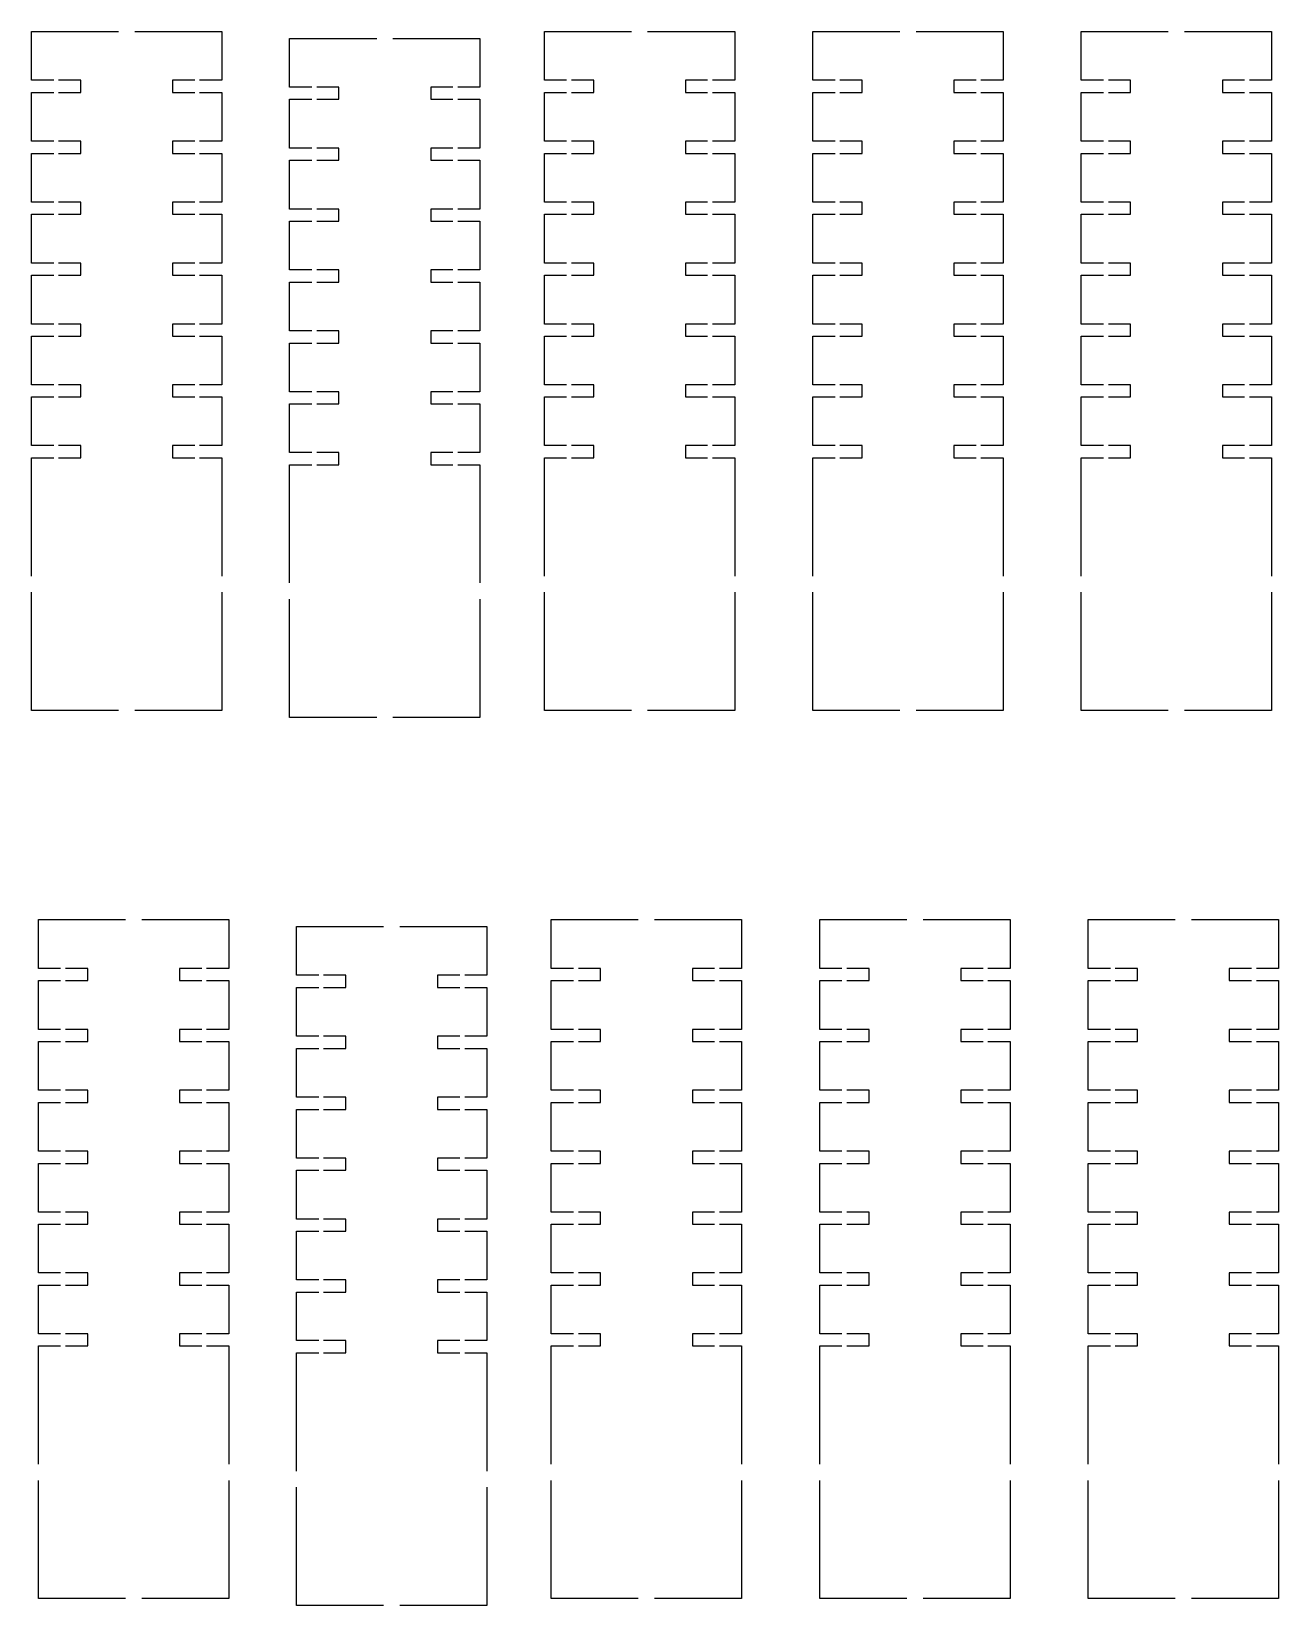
# Model space of a CAD drawing. Extents: x 0 to 307, y 53 to 440.
import ezdxf

# ---------------------------------------------------------------- set-up
doc = ezdxf.new("R2010")
doc.units = 0
doc.layers.add('3', color=2, linetype='CONTINUOUS')

msp = doc.modelspace()

# ---------------------------------------------------------------- linework, layer by layer
at = {"layer": '3', "color": 2}
for p, q in [((-0.189916, 427.980957), (-0.189916, 439.980957)), ((-0.189916, 439.980957), (21.221461, 439.980957)), ((25.221461, 439.980957), (46.632838, 439.980957)), ((46.632838, 439.980957), (46.632838, 427.980957)), ((63.310084, 426.287598), (63.310084, 438.287598)), ((63.310084, 438.287598), (84.721461, 438.287598)), ((88.721461, 438.287598), (110.132838, 438.287598)), ((110.132838, 438.287598), (110.132838, 426.287598)), ((125.963404, 427.980957), (125.963404, 439.980957)), ((125.963404, 439.980957), (147.374781, 439.980957)), ((151.374781, 439.980957), (172.786158, 439.980957)), ((172.786158, 439.980957), (172.786158, 427.980957)), ((192.003443, 427.980957), (192.003443, 439.980957)), ((192.003443, 439.980957), (213.41482, 439.980957)), ((217.41482, 439.980957), (238.826197, 439.980957)), ((238.826197, 439.980957), (238.826197, 427.980957)), ((258.043483, 427.980713), (258.043483, 439.980713)), ((258.043483, 439.980713), (279.454859, 439.980713)), ((283.454859, 439.980713), (304.866236, 439.980713)), ((304.866236, 439.980713), (304.866236, 427.980713)), ((5.280519, 427.980957), (-0.189916, 427.980957)), ((11.950953, 427.980957), (6.480519, 427.980957)), ((11.950953, 424.989746), (11.950953, 427.980957)), ((39.98047, 427.980957), (34.528102, 427.980957)), ((34.528102, 427.980957), (34.528102, 424.989746)), ((46.632838, 427.980957), (41.18047, 427.980957)), ((68.780519, 426.287598), (63.310084, 426.287598)), ((75.450953, 426.287598), (69.980519, 426.287598)), ((75.450953, 423.296387), (75.450953, 426.287598)), ((103.48047, 426.287598), (98.028102, 426.287598)), ((98.028102, 426.287598), (98.028102, 423.296387)), ((110.132838, 426.287598), (104.68047, 426.287598)), ((131.433839, 427.980957), (125.963404, 427.980957)), ((138.104274, 427.980957), (132.633839, 427.980957)), ((138.104274, 424.989746), (138.104274, 427.980957)), ((166.13379, 427.980957), (160.681422, 427.980957)), ((160.681422, 427.980957), (160.681422, 424.989746)), ((172.786158, 427.980957), (167.33379, 427.980957)), ((197.473878, 427.980957), (192.003443, 427.980957)), ((204.144313, 427.980957), (198.673878, 427.980957)), ((204.144313, 424.989746), (204.144313, 427.980957)), ((232.173829, 427.980957), (226.721461, 427.980957)), ((226.721461, 427.980957), (226.721461, 424.989746)), ((238.826197, 427.980957), (233.373829, 427.980957)), ((263.513917, 427.980713), (258.043483, 427.980713)), ((270.184352, 427.980713), (264.713917, 427.980713)), ((270.184352, 424.989502), (270.184352, 427.980713)), ((298.213868, 427.980713), (292.7615, 427.980713)), ((292.7615, 427.980713), (292.7615, 424.989502)), ((304.866236, 427.980713), (299.413868, 427.980713)), ((-0.189916, 412.994141), (-0.189916, 424.989746)), ((-0.189916, 424.989746), (5.280519, 424.989746)), ((6.480519, 424.989746), (11.950953, 424.989746)), ((34.528102, 424.989746), (39.98047, 424.989746)), ((41.18047, 424.989746), (46.632838, 424.989746)), ((46.632838, 424.989746), (46.632838, 412.994141)), ((63.310084, 411.300781), (63.310084, 423.296387)), ((63.310084, 423.296387), (68.780519, 423.296387)), ((69.980519, 423.296387), (75.450953, 423.296387)), ((98.028102, 423.296387), (103.48047, 423.296387)), ((104.68047, 423.296387), (110.132838, 423.296387)), ((110.132838, 423.296387), (110.132838, 411.300781)), ((125.963404, 412.994141), (125.963404, 424.989746)), ((125.963404, 424.989746), (131.433839, 424.989746)), ((132.633839, 424.989746), (138.104274, 424.989746)), ((160.681422, 424.989746), (166.13379, 424.989746)), ((167.33379, 424.989746), (172.786158, 424.989746)), ((172.786158, 424.989746), (172.786158, 412.994141)), ((192.003443, 412.994141), (192.003443, 424.989746)), ((192.003443, 424.989746), (197.473878, 424.989746)), ((198.673878, 424.989746), (204.144313, 424.989746)), ((226.721461, 424.989746), (232.173829, 424.989746)), ((233.373829, 424.989746), (238.826197, 424.989746)), ((238.826197, 424.989746), (238.826197, 412.994141)), ((258.043483, 412.993896), (258.043483, 424.989502)), ((258.043483, 424.989502), (263.513917, 424.989502)), ((264.713917, 424.989502), (270.184352, 424.989502)), ((292.7615, 424.989502), (298.213868, 424.989502)), ((299.413868, 424.989502), (304.866236, 424.989502)), ((304.866236, 424.989502), (304.866236, 412.993896)), ((5.280519, 412.994141), (-0.189916, 412.994141)), ((11.950953, 412.994141), (6.480519, 412.994141)), ((11.950953, 410.00293), (11.950953, 412.994141)), ((39.98047, 412.994141), (34.528102, 412.994141)), ((34.528102, 412.994141), (34.528102, 410.00293)), ((46.632838, 412.994141), (41.18047, 412.994141)), ((68.780519, 411.300781), (63.310084, 411.300781)), ((75.450953, 411.300781), (69.980519, 411.300781)), ((75.450953, 408.30957), (75.450953, 411.300781)), ((103.48047, 411.300781), (98.028102, 411.300781)), ((98.028102, 411.300781), (98.028102, 408.30957)), ((110.132838, 411.300781), (104.68047, 411.300781)), ((131.433839, 412.994141), (125.963404, 412.994141)), ((138.104274, 412.994141), (132.633839, 412.994141)), ((138.104274, 410.00293), (138.104274, 412.994141)), ((166.13379, 412.994141), (160.681422, 412.994141)), ((160.681422, 412.994141), (160.681422, 410.00293)), ((172.786158, 412.994141), (167.33379, 412.994141)), ((197.473878, 412.994141), (192.003443, 412.994141)), ((204.144313, 412.994141), (198.673878, 412.994141)), ((204.144313, 410.00293), (204.144313, 412.994141)), ((232.173829, 412.994141), (226.721461, 412.994141)), ((226.721461, 412.994141), (226.721461, 410.00293)), ((238.826197, 412.994141), (233.373829, 412.994141)), ((263.513917, 412.993896), (258.043483, 412.993896)), ((270.184352, 412.993896), (264.713917, 412.993896)), ((270.184352, 410.002686), (270.184352, 412.993896)), ((298.213868, 412.993896), (292.7615, 412.993896)), ((292.7615, 412.993896), (292.7615, 410.002686)), ((304.866236, 412.993896), (299.413868, 412.993896)), ((-0.189916, 398.006836), (-0.189916, 410.00293)), ((-0.189916, 410.00293), (5.280519, 410.00293)), ((6.480519, 410.00293), (11.950953, 410.00293)), ((34.528102, 410.00293), (39.98047, 410.00293)), ((41.18047, 410.00293), (46.632838, 410.00293)), ((46.632838, 410.00293), (46.632838, 398.006836)), ((63.310084, 396.313477), (63.310084, 408.30957)), ((63.310084, 408.30957), (68.780519, 408.30957)), ((69.980519, 408.30957), (75.450953, 408.30957)), ((98.028102, 408.30957), (103.48047, 408.30957)), ((104.68047, 408.30957), (110.132838, 408.30957)), ((110.132838, 408.30957), (110.132838, 396.313477)), ((125.963404, 398.006836), (125.963404, 410.00293)), ((125.963404, 410.00293), (131.433839, 410.00293)), ((132.633839, 410.00293), (138.104274, 410.00293)), ((160.681422, 410.00293), (166.13379, 410.00293)), ((167.33379, 410.00293), (172.786158, 410.00293)), ((172.786158, 410.00293), (172.786158, 398.006836)), ((192.003443, 398.006836), (192.003443, 410.00293)), ((192.003443, 410.00293), (197.473878, 410.00293)), ((198.673878, 410.00293), (204.144313, 410.00293)), ((226.721461, 410.00293), (232.173829, 410.00293)), ((233.373829, 410.00293), (238.826197, 410.00293)), ((238.826197, 410.00293), (238.826197, 398.006836)), ((258.043483, 398.006592), (258.043483, 410.002686)), ((258.043483, 410.002686), (263.513917, 410.002686)), ((264.713917, 410.002686), (270.184352, 410.002686)), ((292.7615, 410.002686), (298.213868, 410.002686)), ((299.413868, 410.002686), (304.866236, 410.002686)), ((304.866236, 410.002686), (304.866236, 398.006592)), ((5.280519, 398.006836), (-0.189916, 398.006836)), ((-0.189916, 383.02002), (-0.189916, 395.015869)), ((-0.189916, 395.015869), (5.280519, 395.015869)), ((11.950953, 398.006836), (6.480519, 398.006836)), ((6.480519, 395.015869), (11.950953, 395.015869)), ((11.950953, 395.015869), (11.950953, 398.006836)), ((39.98047, 398.006836), (34.528102, 398.006836)), ((34.528102, 398.006836), (34.528102, 395.015869)), ((34.528102, 395.015869), (39.98047, 395.015869)), ((46.632838, 398.006836), (41.18047, 398.006836)), ((41.18047, 395.015869), (46.632838, 395.015869)), ((46.632838, 395.015869), (46.632838, 383.02002)), ((68.780519, 396.313477), (63.310084, 396.313477)), ((75.450953, 396.313477), (69.980519, 396.313477)), ((75.450953, 393.32251), (75.450953, 396.313477)), ((103.48047, 396.313477), (98.028102, 396.313477)), ((98.028102, 396.313477), (98.028102, 393.32251)), ((110.132838, 396.313477), (104.68047, 396.313477)), ((131.433839, 398.006836), (125.963404, 398.006836)), ((125.963404, 383.02002), (125.963404, 395.015869)), ((125.963404, 395.015869), (131.433839, 395.015869)), ((138.104274, 398.006836), (132.633839, 398.006836)), ((132.633839, 395.015869), (138.104274, 395.015869)), ((138.104274, 395.015869), (138.104274, 398.006836)), ((166.13379, 398.006836), (160.681422, 398.006836)), ((160.681422, 398.006836), (160.681422, 395.015869)), ((160.681422, 395.015869), (166.13379, 395.015869)), ((172.786158, 398.006836), (167.33379, 398.006836)), ((167.33379, 395.015869), (172.786158, 395.015869)), ((172.786158, 395.015869), (172.786158, 383.02002)), ((197.473878, 398.006836), (192.003443, 398.006836)), ((192.003443, 383.02002), (192.003443, 395.015869)), ((192.003443, 395.015869), (197.473878, 395.015869)), ((204.144313, 398.006836), (198.673878, 398.006836)), ((198.673878, 395.015869), (204.144313, 395.015869)), ((204.144313, 395.015869), (204.144313, 398.006836)), ((232.173829, 398.006836), (226.721461, 398.006836)), ((226.721461, 398.006836), (226.721461, 395.015869)), ((226.721461, 395.015869), (232.173829, 395.015869)), ((238.826197, 398.006836), (233.373829, 398.006836)), ((233.373829, 395.015869), (238.826197, 395.015869)), ((238.826197, 395.015869), (238.826197, 383.02002)), ((263.513917, 398.006592), (258.043483, 398.006592)), ((258.043483, 383.019775), (258.043483, 395.015625)), ((258.043483, 395.015625), (263.513917, 395.015625)), ((270.184352, 398.006592), (264.713917, 398.006592)), ((264.713917, 395.015625), (270.184352, 395.015625)), ((270.184352, 395.015625), (270.184352, 398.006592)), ((298.213868, 398.006592), (292.7615, 398.006592)), ((292.7615, 398.006592), (292.7615, 395.015625)), ((292.7615, 395.015625), (298.213868, 395.015625)), ((304.866236, 398.006592), (299.413868, 398.006592)), ((299.413868, 395.015625), (304.866236, 395.015625)), ((304.866236, 395.015625), (304.866236, 383.019775)), ((63.310084, 381.32666), (63.310084, 393.32251)), ((63.310084, 393.32251), (68.780519, 393.32251)), ((69.980519, 393.32251), (75.450953, 393.32251)), ((98.028102, 393.32251), (103.48047, 393.32251)), ((104.68047, 393.32251), (110.132838, 393.32251)), ((110.132838, 393.32251), (110.132838, 381.32666)), ((5.280519, 383.02002), (-0.189916, 383.02002)), ((-0.189916, 368.032959), (-0.189916, 380.028809)), ((-0.189916, 380.028809), (5.280519, 380.028809)), ((11.950953, 383.02002), (6.480519, 383.02002)), ((6.480519, 380.028809), (11.950953, 380.028809)), ((11.950953, 380.028809), (11.950953, 383.02002)), ((39.98047, 383.02002), (34.528102, 383.02002)), ((34.528102, 383.02002), (34.528102, 380.028809)), ((34.528102, 380.028809), (39.98047, 380.028809)), ((46.632838, 383.02002), (41.18047, 383.02002)), ((41.18047, 380.028809), (46.632838, 380.028809)), ((46.632838, 380.028809), (46.632838, 368.032959)), ((68.780519, 381.32666), (63.310084, 381.32666)), ((75.450953, 381.32666), (69.980519, 381.32666)), ((75.450953, 378.335449), (75.450953, 381.32666)), ((103.48047, 381.32666), (98.028102, 381.32666)), ((98.028102, 381.32666), (98.028102, 378.335449)), ((110.132838, 381.32666), (104.68047, 381.32666)), ((131.433839, 383.02002), (125.963404, 383.02002)), ((125.963404, 368.032959), (125.963404, 380.028809)), ((125.963404, 380.028809), (131.433839, 380.028809)), ((138.104274, 383.02002), (132.633839, 383.02002)), ((132.633839, 380.028809), (138.104274, 380.028809)), ((138.104274, 380.028809), (138.104274, 383.02002)), ((166.13379, 383.02002), (160.681422, 383.02002)), ((160.681422, 383.02002), (160.681422, 380.028809)), ((160.681422, 380.028809), (166.13379, 380.028809)), ((172.786158, 383.02002), (167.33379, 383.02002)), ((167.33379, 380.028809), (172.786158, 380.028809)), ((172.786158, 380.028809), (172.786158, 368.032959)), ((197.473878, 383.02002), (192.003443, 383.02002)), ((192.003443, 368.032959), (192.003443, 380.028809)), ((192.003443, 380.028809), (197.473878, 380.028809)), ((204.144313, 383.02002), (198.673878, 383.02002)), ((198.673878, 380.028809), (204.144313, 380.028809)), ((204.144313, 380.028809), (204.144313, 383.02002)), ((232.173829, 383.02002), (226.721461, 383.02002)), ((226.721461, 383.02002), (226.721461, 380.028809)), ((226.721461, 380.028809), (232.173829, 380.028809)), ((238.826197, 383.02002), (233.373829, 383.02002)), ((233.373829, 380.028809), (238.826197, 380.028809)), ((238.826197, 380.028809), (238.826197, 368.032959)), ((263.513917, 383.019775), (258.043483, 383.019775)), ((258.043483, 368.032715), (258.043483, 380.028564)), ((258.043483, 380.028564), (263.513917, 380.028564)), ((270.184352, 383.019775), (264.713917, 383.019775)), ((264.713917, 380.028564), (270.184352, 380.028564)), ((270.184352, 380.028564), (270.184352, 383.019775)), ((298.213868, 383.019775), (292.7615, 383.019775)), ((292.7615, 383.019775), (292.7615, 380.028564)), ((292.7615, 380.028564), (298.213868, 380.028564)), ((304.866236, 383.019775), (299.413868, 383.019775)), ((299.413868, 380.028564), (304.866236, 380.028564)), ((304.866236, 380.028564), (304.866236, 368.032715)), ((63.310084, 366.3396), (63.310084, 378.335449)), ((63.310084, 378.335449), (68.780519, 378.335449)), ((69.980519, 378.335449), (75.450953, 378.335449)), ((98.028102, 378.335449), (103.48047, 378.335449)), ((104.68047, 378.335449), (110.132838, 378.335449)), ((110.132838, 378.335449), (110.132838, 366.3396)), ((5.280519, 368.032959), (-0.189916, 368.032959)), ((11.950953, 368.032959), (6.480519, 368.032959)), ((11.950953, 365.041992), (11.950953, 368.032959)), ((39.98047, 368.032959), (34.528102, 368.032959)), ((34.528102, 368.032959), (34.528102, 365.041992)), ((46.632838, 368.032959), (41.18047, 368.032959)), ((131.433839, 368.032959), (125.963404, 368.032959)), ((138.104274, 368.032959), (132.633839, 368.032959)), ((138.104274, 365.041992), (138.104274, 368.032959)), ((166.13379, 368.032959), (160.681422, 368.032959)), ((160.681422, 368.032959), (160.681422, 365.041992)), ((172.786158, 368.032959), (167.33379, 368.032959)), ((197.473878, 368.032959), (192.003443, 368.032959)), ((204.144313, 368.032959), (198.673878, 368.032959)), ((204.144313, 365.041992), (204.144313, 368.032959)), ((232.173829, 368.032959), (226.721461, 368.032959)), ((226.721461, 368.032959), (226.721461, 365.041992)), ((238.826197, 368.032959), (233.373829, 368.032959)), ((263.513917, 368.032715), (258.043483, 368.032715)), ((270.184352, 368.032715), (264.713917, 368.032715)), ((270.184352, 365.041748), (270.184352, 368.032715)), ((298.213868, 368.032715), (292.7615, 368.032715)), ((292.7615, 368.032715), (292.7615, 365.041748)), ((304.866236, 368.032715), (299.413868, 368.032715)), ((-0.189916, 353.078125), (-0.189916, 365.041992)), ((-0.189916, 365.041992), (5.280519, 365.041992)), ((6.480519, 365.041992), (11.950953, 365.041992)), ((34.528102, 365.041992), (39.98047, 365.041992)), ((41.18047, 365.041992), (46.632838, 365.041992)), ((46.632838, 365.041992), (46.632838, 353.078125)), ((68.780519, 366.3396), (63.310084, 366.3396)), ((75.450953, 366.3396), (69.980519, 366.3396)), ((75.450953, 363.348633), (75.450953, 366.3396)), ((103.48047, 366.3396), (98.028102, 366.3396)), ((98.028102, 366.3396), (98.028102, 363.348633)), ((110.132838, 366.3396), (104.68047, 366.3396)), ((125.963404, 353.078125), (125.963404, 365.041992)), ((125.963404, 365.041992), (131.433839, 365.041992)), ((132.633839, 365.041992), (138.104274, 365.041992)), ((160.681422, 365.041992), (166.13379, 365.041992)), ((167.33379, 365.041992), (172.786158, 365.041992)), ((172.786158, 365.041992), (172.786158, 353.078125)), ((192.003443, 353.078125), (192.003443, 365.041992)), ((192.003443, 365.041992), (197.473878, 365.041992)), ((198.673878, 365.041992), (204.144313, 365.041992)), ((226.721461, 365.041992), (232.173829, 365.041992)), ((233.373829, 365.041992), (238.826197, 365.041992)), ((238.826197, 365.041992), (238.826197, 353.078125)), ((258.043483, 353.077881), (258.043483, 365.041748)), ((258.043483, 365.041748), (263.513917, 365.041748)), ((264.713917, 365.041748), (270.184352, 365.041748)), ((292.7615, 365.041748), (298.213868, 365.041748)), ((299.413868, 365.041748), (304.866236, 365.041748)), ((304.866236, 365.041748), (304.866236, 353.077881)), ((63.310084, 351.384766), (63.310084, 363.348633)), ((63.310084, 363.348633), (68.780519, 363.348633)), ((69.980519, 363.348633), (75.450953, 363.348633)), ((98.028102, 363.348633), (103.48047, 363.348633)), ((104.68047, 363.348633), (110.132838, 363.348633)), ((110.132838, 363.348633), (110.132838, 351.384766)), ((5.280519, 353.078125), (-0.189916, 353.078125)), ((11.950953, 353.078125), (6.480519, 353.078125)), ((11.950953, 350.086914), (11.950953, 353.078125)), ((39.98047, 353.078125), (34.528102, 353.078125)), ((34.528102, 353.078125), (34.528102, 350.086914)), ((46.632838, 353.078125), (41.18047, 353.078125)), ((131.433839, 353.078125), (125.963404, 353.078125)), ((138.104274, 353.078125), (132.633839, 353.078125)), ((138.104274, 350.086914), (138.104274, 353.078125)), ((166.13379, 353.078125), (160.681422, 353.078125)), ((160.681422, 353.078125), (160.681422, 350.086914)), ((172.786158, 353.078125), (167.33379, 353.078125)), ((197.473878, 353.078125), (192.003443, 353.078125)), ((204.144313, 353.078125), (198.673878, 353.078125)), ((204.144313, 350.086914), (204.144313, 353.078125)), ((232.173829, 353.078125), (226.721461, 353.078125)), ((226.721461, 353.078125), (226.721461, 350.086914)), ((238.826197, 353.078125), (233.373829, 353.078125)), ((263.513917, 353.077881), (258.043483, 353.077881)), ((270.184352, 353.077881), (264.713917, 353.077881)), ((270.184352, 350.08667), (270.184352, 353.077881)), ((298.213868, 353.077881), (292.7615, 353.077881)), ((292.7615, 353.077881), (292.7615, 350.08667)), ((304.866236, 353.077881), (299.413868, 353.077881)), ((-0.189916, 338.122803), (-0.189916, 350.086914)), ((-0.189916, 350.086914), (5.280519, 350.086914)), ((6.480519, 350.086914), (11.950953, 350.086914)), ((34.528102, 350.086914), (39.98047, 350.086914)), ((41.18047, 350.086914), (46.632838, 350.086914)), ((46.632838, 350.086914), (46.632838, 338.122803)), ((68.780519, 351.384766), (63.310084, 351.384766)), ((75.450953, 351.384766), (69.980519, 351.384766)), ((75.450953, 348.393555), (75.450953, 351.384766)), ((103.48047, 351.384766), (98.028102, 351.384766)), ((98.028102, 351.384766), (98.028102, 348.393555)), ((110.132838, 351.384766), (104.68047, 351.384766)), ((125.963404, 338.122803), (125.963404, 350.086914)), ((125.963404, 350.086914), (131.433839, 350.086914)), ((132.633839, 350.086914), (138.104274, 350.086914)), ((160.681422, 350.086914), (166.13379, 350.086914)), ((167.33379, 350.086914), (172.786158, 350.086914)), ((172.786158, 350.086914), (172.786158, 338.122803)), ((192.003443, 338.122803), (192.003443, 350.086914)), ((192.003443, 350.086914), (197.473878, 350.086914)), ((198.673878, 350.086914), (204.144313, 350.086914)), ((226.721461, 350.086914), (232.173829, 350.086914)), ((233.373829, 350.086914), (238.826197, 350.086914)), ((238.826197, 350.086914), (238.826197, 338.122803)), ((258.043483, 338.122559), (258.043483, 350.08667)), ((258.043483, 350.08667), (263.513917, 350.08667)), ((264.713917, 350.08667), (270.184352, 350.08667)), ((292.7615, 350.08667), (298.213868, 350.08667)), ((299.413868, 350.08667), (304.866236, 350.08667)), ((304.866236, 350.08667), (304.866236, 338.122559)), ((63.310084, 336.429443), (63.310084, 348.393555)), ((63.310084, 348.393555), (68.780519, 348.393555)), ((69.980519, 348.393555), (75.450953, 348.393555)), ((98.028102, 348.393555), (103.48047, 348.393555)), ((104.68047, 348.393555), (110.132838, 348.393555)), ((110.132838, 348.393555), (110.132838, 336.429443)), ((5.280519, 338.122803), (-0.189916, 338.122803)), ((11.950953, 338.122803), (6.480519, 338.122803)), ((11.950953, 335.131836), (11.950953, 338.122803)), ((39.98047, 338.122803), (34.528102, 338.122803)), ((34.528102, 338.122803), (34.528102, 335.131836)), ((46.632838, 338.122803), (41.18047, 338.122803)), ((131.433839, 338.122803), (125.963404, 338.122803)), ((138.104274, 338.122803), (132.633839, 338.122803)), ((138.104274, 335.131836), (138.104274, 338.122803)), ((166.13379, 338.122803), (160.681422, 338.122803)), ((160.681422, 338.122803), (160.681422, 335.131836)), ((172.786158, 338.122803), (167.33379, 338.122803)), ((197.473878, 338.122803), (192.003443, 338.122803)), ((204.144313, 338.122803), (198.673878, 338.122803)), ((204.144313, 335.131836), (204.144313, 338.122803)), ((232.173829, 338.122803), (226.721461, 338.122803)), ((226.721461, 338.122803), (226.721461, 335.131836)), ((238.826197, 338.122803), (233.373829, 338.122803)), ((263.513917, 338.122559), (258.043483, 338.122559)), ((270.184352, 338.122559), (264.713917, 338.122559)), ((270.184352, 335.131592), (270.184352, 338.122559)), ((298.213868, 338.122559), (292.7615, 338.122559)), ((292.7615, 338.122559), (292.7615, 335.131592)), ((304.866236, 338.122559), (299.413868, 338.122559)), ((-0.189916, 306.056396), (-0.189916, 335.131836)), ((-0.189916, 335.131836), (5.280519, 335.131836)), ((6.480519, 335.131836), (11.950953, 335.131836)), ((34.528102, 335.131836), (39.98047, 335.131836)), ((41.18047, 335.131836), (46.632838, 335.131836)), ((46.632838, 335.131836), (46.632838, 306.056396)), ((68.780519, 336.429443), (63.310084, 336.429443)), ((63.310084, 304.363037), (63.310084, 333.438477)), ((63.310084, 333.438477), (68.780519, 333.438477)), ((75.450953, 336.429443), (69.980519, 336.429443)), ((69.980519, 333.438477), (75.450953, 333.438477)), ((75.450953, 333.438477), (75.450953, 336.429443)), ((103.48047, 336.429443), (98.028102, 336.429443)), ((98.028102, 336.429443), (98.028102, 333.438477)), ((98.028102, 333.438477), (103.48047, 333.438477)), ((110.132838, 336.429443), (104.68047, 336.429443)), ((104.68047, 333.438477), (110.132838, 333.438477)), ((110.132838, 333.438477), (110.132838, 304.363037)), ((125.963404, 306.056396), (125.963404, 335.131836)), ((125.963404, 335.131836), (131.433839, 335.131836)), ((132.633839, 335.131836), (138.104274, 335.131836)), ((160.681422, 335.131836), (166.13379, 335.131836)), ((167.33379, 335.131836), (172.786158, 335.131836)), ((172.786158, 335.131836), (172.786158, 306.056396)), ((192.003443, 306.056396), (192.003443, 335.131836)), ((192.003443, 335.131836), (197.473878, 335.131836)), ((198.673878, 335.131836), (204.144313, 335.131836)), ((226.721461, 335.131836), (232.173829, 335.131836)), ((233.373829, 335.131836), (238.826197, 335.131836)), ((238.826197, 335.131836), (238.826197, 306.056396)), ((258.043483, 306.056152), (258.043483, 335.131592)), ((258.043483, 335.131592), (263.513917, 335.131592)), ((264.713917, 335.131592), (270.184352, 335.131592)), ((292.7615, 335.131592), (298.213868, 335.131592)), ((299.413868, 335.131592), (304.866236, 335.131592)), ((304.866236, 335.131592), (304.866236, 306.056152)), ((-0.189916, 272.980957), (-0.189916, 302.056396)), ((46.632838, 302.056396), (46.632838, 272.980957)), ((125.963404, 272.980957), (125.963404, 302.056396)), ((172.786158, 302.056396), (172.786158, 272.980957)), ((192.003443, 272.980957), (192.003443, 302.056396)), ((238.826197, 302.056396), (238.826197, 272.980957)), ((258.043483, 272.980713), (258.043483, 302.056152)), ((304.866236, 302.056152), (304.866236, 272.980713)), ((63.310084, 271.287598), (63.310084, 300.363037)), ((110.132838, 300.363037), (110.132838, 271.287598)), ((21.221461, 272.980957), (-0.189916, 272.980957)), ((46.632838, 272.980957), (25.221461, 272.980957)), ((84.721461, 271.287598), (63.310084, 271.287598)), ((110.132838, 271.287598), (88.721461, 271.287598)), ((147.374781, 272.980957), (125.963404, 272.980957)), ((172.786158, 272.980957), (151.374781, 272.980957)), ((213.41482, 272.980957), (192.003443, 272.980957)), ((238.826197, 272.980957), (217.41482, 272.980957)), ((279.454859, 272.980713), (258.043483, 272.980713)), ((304.866236, 272.980713), (283.454859, 272.980713)), ((1.503443, 209.540771), (1.503443, 221.540771)), ((1.503443, 221.540771), (22.91482, 221.540771)), ((26.91482, 221.540771), (48.326197, 221.540771)), ((48.326197, 221.540771), (48.326197, 209.540771)), ((127.656764, 209.540771), (127.656764, 221.540771)), ((127.656764, 221.540771), (149.068141, 221.540771)), ((153.068141, 221.540771), (174.479518, 221.540771)), ((174.479518, 221.540771), (174.479518, 209.540771)), ((193.696803, 209.540771), (193.696803, 221.540771)), ((193.696803, 221.540771), (215.10818, 221.540771)), ((219.10818, 221.540771), (240.519557, 221.540771)), ((240.519557, 221.540771), (240.519557, 209.540771)), ((259.736842, 209.540771), (259.736842, 221.540771)), ((259.736842, 221.540771), (281.148219, 221.540771)), ((285.148219, 221.540771), (306.559596, 221.540771)), ((306.559596, 221.540771), (306.559596, 209.540771)), ((65.003443, 207.847412), (65.003443, 219.847412)), ((65.003443, 219.847412), (86.41482, 219.847412)), ((90.41482, 219.847412), (111.826197, 219.847412)), ((111.826197, 219.847412), (111.826197, 207.847412)), ((6.973878, 209.540771), (1.503443, 209.540771)), ((13.644313, 209.540771), (8.173878, 209.540771)), ((13.644313, 206.549561), (13.644313, 209.540771)), ((41.673829, 209.540771), (36.221461, 209.540771)), ((36.221461, 209.540771), (36.221461, 206.549561)), ((48.326197, 209.540771), (42.873829, 209.540771)), ((133.127198, 209.540771), (127.656764, 209.540771)), ((139.797633, 209.540771), (134.327198, 209.540771)), ((139.797633, 206.549561), (139.797633, 209.540771)), ((167.82715, 209.540771), (162.374781, 209.540771)), ((162.374781, 209.540771), (162.374781, 206.549561)), ((174.479518, 209.540771), (169.02715, 209.540771)), ((199.167237, 209.540771), (193.696803, 209.540771)), ((205.837672, 209.540771), (200.367237, 209.540771)), ((205.837672, 206.549561), (205.837672, 209.540771)), ((233.867189, 209.540771), (228.41482, 209.540771)), ((228.41482, 209.540771), (228.41482, 206.549561)), ((240.519557, 209.540771), (235.067189, 209.540771)), ((265.207276, 209.540771), (259.736842, 209.540771)), ((271.877711, 209.540771), (266.407276, 209.540771)), ((271.877711, 206.549561), (271.877711, 209.540771)), ((299.907228, 209.540771), (294.454859, 209.540771)), ((294.454859, 209.540771), (294.454859, 206.549561)), ((306.559596, 209.540771), (301.107228, 209.540771)), ((1.503443, 194.553955), (1.503443, 206.549561)), ((1.503443, 206.549561), (6.973878, 206.549561)), ((8.173878, 206.549561), (13.644313, 206.549561)), ((36.221461, 206.549561), (41.673829, 206.549561)), ((42.873829, 206.549561), (48.326197, 206.549561)), ((48.326197, 206.549561), (48.326197, 194.553955)), ((70.473878, 207.847412), (65.003443, 207.847412)), ((77.144313, 207.847412), (71.673878, 207.847412)), ((77.144313, 204.856201), (77.144313, 207.847412)), ((105.173829, 207.847412), (99.721461, 207.847412)), ((99.721461, 207.847412), (99.721461, 204.856201)), ((111.826197, 207.847412), (106.373829, 207.847412)), ((127.656764, 194.553955), (127.656764, 206.549561)), ((127.656764, 206.549561), (133.127198, 206.549561)), ((134.327198, 206.549561), (139.797633, 206.549561)), ((162.374781, 206.549561), (167.82715, 206.549561)), ((169.02715, 206.549561), (174.479518, 206.549561)), ((174.479518, 206.549561), (174.479518, 194.553955)), ((193.696803, 194.553955), (193.696803, 206.549561)), ((193.696803, 206.549561), (199.167237, 206.549561)), ((200.367237, 206.549561), (205.837672, 206.549561)), ((228.41482, 206.549561), (233.867189, 206.549561)), ((235.067189, 206.549561), (240.519557, 206.549561)), ((240.519557, 206.549561), (240.519557, 194.553955)), ((259.736842, 194.553955), (259.736842, 206.549561)), ((259.736842, 206.549561), (265.207276, 206.549561)), ((266.407276, 206.549561), (271.877711, 206.549561)), ((294.454859, 206.549561), (299.907228, 206.549561)), ((301.107228, 206.549561), (306.559596, 206.549561)), ((306.559596, 206.549561), (306.559596, 194.553955)), ((65.003443, 192.860596), (65.003443, 204.856201)), ((65.003443, 204.856201), (70.473878, 204.856201)), ((71.673878, 204.856201), (77.144313, 204.856201)), ((99.721461, 204.856201), (105.173829, 204.856201)), ((106.373829, 204.856201), (111.826197, 204.856201)), ((111.826197, 204.856201), (111.826197, 192.860596)), ((6.973878, 194.553955), (1.503443, 194.553955)), ((13.644313, 194.553955), (8.173878, 194.553955)), ((13.644313, 191.562744), (13.644313, 194.553955)), ((41.673829, 194.553955), (36.221461, 194.553955)), ((36.221461, 194.553955), (36.221461, 191.562744)), ((48.326197, 194.553955), (42.873829, 194.553955)), ((133.127198, 194.553955), (127.656764, 194.553955)), ((139.797633, 194.553955), (134.327198, 194.553955)), ((139.797633, 191.562744), (139.797633, 194.553955)), ((167.82715, 194.553955), (162.374781, 194.553955)), ((162.374781, 194.553955), (162.374781, 191.562744)), ((174.479518, 194.553955), (169.02715, 194.553955)), ((199.167237, 194.553955), (193.696803, 194.553955)), ((205.837672, 194.553955), (200.367237, 194.553955)), ((205.837672, 191.562744), (205.837672, 194.553955)), ((233.867189, 194.553955), (228.41482, 194.553955)), ((228.41482, 194.553955), (228.41482, 191.562744)), ((240.519557, 194.553955), (235.067189, 194.553955)), ((265.207276, 194.553955), (259.736842, 194.553955)), ((271.877711, 194.553955), (266.407276, 194.553955)), ((271.877711, 191.562744), (271.877711, 194.553955)), ((299.907228, 194.553955), (294.454859, 194.553955)), ((294.454859, 194.553955), (294.454859, 191.562744)), ((306.559596, 194.553955), (301.107228, 194.553955)), ((1.503443, 179.56665), (1.503443, 191.562744)), ((1.503443, 191.562744), (6.973878, 191.562744)), ((8.173878, 191.562744), (13.644313, 191.562744)), ((36.221461, 191.562744), (41.673829, 191.562744)), ((42.873829, 191.562744), (48.326197, 191.562744)), ((48.326197, 191.562744), (48.326197, 179.56665)), ((70.473878, 192.860596), (65.003443, 192.860596)), ((65.003443, 177.873291), (65.003443, 189.869385)), ((65.003443, 189.869385), (70.473878, 189.869385)), ((77.144313, 192.860596), (71.673878, 192.860596)), ((71.673878, 189.869385), (77.144313, 189.869385)), ((77.144313, 189.869385), (77.144313, 192.860596)), ((105.173829, 192.860596), (99.721461, 192.860596)), ((99.721461, 192.860596), (99.721461, 189.869385)), ((99.721461, 189.869385), (105.173829, 189.869385)), ((111.826197, 192.860596), (106.373829, 192.860596)), ((106.373829, 189.869385), (111.826197, 189.869385)), ((111.826197, 189.869385), (111.826197, 177.873291)), ((127.656764, 179.56665), (127.656764, 191.562744)), ((127.656764, 191.562744), (133.127198, 191.562744)), ((134.327198, 191.562744), (139.797633, 191.562744)), ((162.374781, 191.562744), (167.82715, 191.562744)), ((169.02715, 191.562744), (174.479518, 191.562744)), ((174.479518, 191.562744), (174.479518, 179.56665)), ((193.696803, 179.56665), (193.696803, 191.562744)), ((193.696803, 191.562744), (199.167237, 191.562744)), ((200.367237, 191.562744), (205.837672, 191.562744)), ((228.41482, 191.562744), (233.867189, 191.562744)), ((235.067189, 191.562744), (240.519557, 191.562744)), ((240.519557, 191.562744), (240.519557, 179.56665)), ((259.736842, 179.56665), (259.736842, 191.562744)), ((259.736842, 191.562744), (265.207276, 191.562744)), ((266.407276, 191.562744), (271.877711, 191.562744)), ((294.454859, 191.562744), (299.907228, 191.562744)), ((301.107228, 191.562744), (306.559596, 191.562744)), ((306.559596, 191.562744), (306.559596, 179.56665)), ((6.973878, 179.56665), (1.503443, 179.56665)), ((13.644313, 179.56665), (8.173878, 179.56665)), ((13.644313, 176.575684), (13.644313, 179.56665)), ((41.673829, 179.56665), (36.221461, 179.56665)), ((36.221461, 179.56665), (36.221461, 176.575684)), ((48.326197, 179.56665), (42.873829, 179.56665)), ((133.127198, 179.56665), (127.656764, 179.56665)), ((139.797633, 179.56665), (134.327198, 179.56665)), ((139.797633, 176.575684), (139.797633, 179.56665)), ((167.82715, 179.56665), (162.374781, 179.56665)), ((162.374781, 179.56665), (162.374781, 176.575684)), ((174.479518, 179.56665), (169.02715, 179.56665)), ((199.167237, 179.56665), (193.696803, 179.56665)), ((205.837672, 179.56665), (200.367237, 179.56665)), ((205.837672, 176.575684), (205.837672, 179.56665)), ((233.867189, 179.56665), (228.41482, 179.56665)), ((228.41482, 179.56665), (228.41482, 176.575684)), ((240.519557, 179.56665), (235.067189, 179.56665)), ((265.207276, 179.56665), (259.736842, 179.56665)), ((271.877711, 179.56665), (266.407276, 179.56665)), ((271.877711, 176.575684), (271.877711, 179.56665)), ((299.907228, 179.56665), (294.454859, 179.56665)), ((294.454859, 179.56665), (294.454859, 176.575684)), ((306.559596, 179.56665), (301.107228, 179.56665)), ((1.503443, 164.579834), (1.503443, 176.575684)), ((1.503443, 176.575684), (6.973878, 176.575684)), ((8.173878, 176.575684), (13.644313, 176.575684)), ((36.221461, 176.575684), (41.673829, 176.575684)), ((42.873829, 176.575684), (48.326197, 176.575684)), ((48.326197, 176.575684), (48.326197, 164.579834)), ((70.473878, 177.873291), (65.003443, 177.873291)), ((65.003443, 162.886475), (65.003443, 174.882324)), ((65.003443, 174.882324), (70.473878, 174.882324)), ((77.144313, 177.873291), (71.673878, 177.873291)), ((71.673878, 174.882324), (77.144313, 174.882324)), ((77.144313, 174.882324), (77.144313, 177.873291)), ((105.173829, 177.873291), (99.721461, 177.873291)), ((99.721461, 177.873291), (99.721461, 174.882324)), ((99.721461, 174.882324), (105.173829, 174.882324)), ((111.826197, 177.873291), (106.373829, 177.873291)), ((106.373829, 174.882324), (111.826197, 174.882324)), ((111.826197, 174.882324), (111.826197, 162.886475)), ((127.656764, 164.579834), (127.656764, 176.575684)), ((127.656764, 176.575684), (133.127198, 176.575684)), ((134.327198, 176.575684), (139.797633, 176.575684)), ((162.374781, 176.575684), (167.82715, 176.575684)), ((169.02715, 176.575684), (174.479518, 176.575684)), ((174.479518, 176.575684), (174.479518, 164.579834)), ((193.696803, 164.579834), (193.696803, 176.575684)), ((193.696803, 176.575684), (199.167237, 176.575684)), ((200.367237, 176.575684), (205.837672, 176.575684)), ((228.41482, 176.575684), (233.867189, 176.575684)), ((235.067189, 176.575684), (240.519557, 176.575684)), ((240.519557, 176.575684), (240.519557, 164.579834)), ((259.736842, 164.579834), (259.736842, 176.575684)), ((259.736842, 176.575684), (265.207276, 176.575684)), ((266.407276, 176.575684), (271.877711, 176.575684)), ((294.454859, 176.575684), (299.907228, 176.575684)), ((301.107228, 176.575684), (306.559596, 176.575684)), ((306.559596, 176.575684), (306.559596, 164.579834)), ((6.973878, 164.579834), (1.503443, 164.579834)), ((13.644313, 164.579834), (8.173878, 164.579834)), ((13.644313, 161.588623), (13.644313, 164.579834)), ((41.673829, 164.579834), (36.221461, 164.579834)), ((36.221461, 164.579834), (36.221461, 161.588623)), ((48.326197, 164.579834), (42.873829, 164.579834)), ((70.473878, 162.886475), (65.003443, 162.886475)), ((77.144313, 162.886475), (71.673878, 162.886475)), ((77.144313, 159.895264), (77.144313, 162.886475)), ((105.173829, 162.886475), (99.721461, 162.886475)), ((99.721461, 162.886475), (99.721461, 159.895264)), ((111.826197, 162.886475), (106.373829, 162.886475)), ((133.127198, 164.579834), (127.656764, 164.579834)), ((139.797633, 164.579834), (134.327198, 164.579834)), ((139.797633, 161.588623), (139.797633, 164.579834)), ((167.82715, 164.579834), (162.374781, 164.579834)), ((162.374781, 164.579834), (162.374781, 161.588623)), ((174.479518, 164.579834), (169.02715, 164.579834)), ((199.167237, 164.579834), (193.696803, 164.579834)), ((205.837672, 164.579834), (200.367237, 164.579834)), ((205.837672, 161.588623), (205.837672, 164.579834)), ((233.867189, 164.579834), (228.41482, 164.579834)), ((228.41482, 164.579834), (228.41482, 161.588623)), ((240.519557, 164.579834), (235.067189, 164.579834)), ((265.207276, 164.579834), (259.736842, 164.579834)), ((271.877711, 164.579834), (266.407276, 164.579834)), ((271.877711, 161.588623), (271.877711, 164.579834)), ((299.907228, 164.579834), (294.454859, 164.579834)), ((294.454859, 164.579834), (294.454859, 161.588623)), ((306.559596, 164.579834), (301.107228, 164.579834)), ((1.503443, 149.592773), (1.503443, 161.588623)), ((1.503443, 161.588623), (6.973878, 161.588623)), ((8.173878, 161.588623), (13.644313, 161.588623)), ((36.221461, 161.588623), (41.673829, 161.588623)), ((42.873829, 161.588623), (48.326197, 161.588623)), ((48.326197, 161.588623), (48.326197, 149.592773)), ((65.003443, 147.899414), (65.003443, 159.895264)), ((65.003443, 159.895264), (70.473878, 159.895264)), ((71.673878, 159.895264), (77.144313, 159.895264)), ((99.721461, 159.895264), (105.173829, 159.895264)), ((106.373829, 159.895264), (111.826197, 159.895264)), ((111.826197, 159.895264), (111.826197, 147.899414)), ((127.656764, 149.592773), (127.656764, 161.588623)), ((127.656764, 161.588623), (133.127198, 161.588623)), ((134.327198, 161.588623), (139.797633, 161.588623)), ((162.374781, 161.588623), (167.82715, 161.588623)), ((169.02715, 161.588623), (174.479518, 161.588623)), ((174.479518, 161.588623), (174.479518, 149.592773)), ((193.696803, 149.592773), (193.696803, 161.588623)), ((193.696803, 161.588623), (199.167237, 161.588623)), ((200.367237, 161.588623), (205.837672, 161.588623)), ((228.41482, 161.588623), (233.867189, 161.588623)), ((235.067189, 161.588623), (240.519557, 161.588623)), ((240.519557, 161.588623), (240.519557, 149.592773)), ((259.736842, 149.592773), (259.736842, 161.588623)), ((259.736842, 161.588623), (265.207276, 161.588623)), ((266.407276, 161.588623), (271.877711, 161.588623)), ((294.454859, 161.588623), (299.907228, 161.588623)), ((301.107228, 161.588623), (306.559596, 161.588623)), ((306.559596, 161.588623), (306.559596, 149.592773)), ((6.973878, 149.592773), (1.503443, 149.592773)), ((13.644313, 149.592773), (8.173878, 149.592773)), ((13.644313, 146.601807), (13.644313, 149.592773)), ((41.673829, 149.592773), (36.221461, 149.592773)), ((36.221461, 149.592773), (36.221461, 146.601807)), ((48.326197, 149.592773), (42.873829, 149.592773)), ((70.473878, 147.899414), (65.003443, 147.899414)), ((77.144313, 147.899414), (71.673878, 147.899414)), ((77.144313, 144.908447), (77.144313, 147.899414)), ((105.173829, 147.899414), (99.721461, 147.899414)), ((99.721461, 147.899414), (99.721461, 144.908447)), ((111.826197, 147.899414), (106.373829, 147.899414)), ((133.127198, 149.592773), (127.656764, 149.592773)), ((139.797633, 149.592773), (134.327198, 149.592773)), ((139.797633, 146.601807), (139.797633, 149.592773)), ((167.82715, 149.592773), (162.374781, 149.592773)), ((162.374781, 149.592773), (162.374781, 146.601807)), ((174.479518, 149.592773), (169.02715, 149.592773)), ((199.167237, 149.592773), (193.696803, 149.592773)), ((205.837672, 149.592773), (200.367237, 149.592773)), ((205.837672, 146.601807), (205.837672, 149.592773)), ((233.867189, 149.592773), (228.41482, 149.592773)), ((228.41482, 149.592773), (228.41482, 146.601807)), ((240.519557, 149.592773), (235.067189, 149.592773)), ((265.207276, 149.592773), (259.736842, 149.592773)), ((271.877711, 149.592773), (266.407276, 149.592773)), ((271.877711, 146.601807), (271.877711, 149.592773)), ((299.907228, 149.592773), (294.454859, 149.592773)), ((294.454859, 149.592773), (294.454859, 146.601807)), ((306.559596, 149.592773), (301.107228, 149.592773)), ((1.503443, 134.637939), (1.503443, 146.601807)), ((1.503443, 146.601807), (6.973878, 146.601807)), ((8.173878, 146.601807), (13.644313, 146.601807)), ((36.221461, 146.601807), (41.673829, 146.601807)), ((42.873829, 146.601807), (48.326197, 146.601807)), ((48.326197, 146.601807), (48.326197, 134.637939)), ((65.003443, 132.94458), (65.003443, 144.908447)), ((65.003443, 144.908447), (70.473878, 144.908447)), ((71.673878, 144.908447), (77.144313, 144.908447)), ((99.721461, 144.908447), (105.173829, 144.908447)), ((106.373829, 144.908447), (111.826197, 144.908447)), ((111.826197, 144.908447), (111.826197, 132.94458)), ((127.656764, 134.637939), (127.656764, 146.601807)), ((127.656764, 146.601807), (133.127198, 146.601807)), ((134.327198, 146.601807), (139.797633, 146.601807)), ((162.374781, 146.601807), (167.82715, 146.601807)), ((169.02715, 146.601807), (174.479518, 146.601807)), ((174.479518, 146.601807), (174.479518, 134.637939)), ((193.696803, 134.637939), (193.696803, 146.601807)), ((193.696803, 146.601807), (199.167237, 146.601807)), ((200.367237, 146.601807), (205.837672, 146.601807)), ((228.41482, 146.601807), (233.867189, 146.601807)), ((235.067189, 146.601807), (240.519557, 146.601807)), ((240.519557, 146.601807), (240.519557, 134.637939)), ((259.736842, 134.637939), (259.736842, 146.601807)), ((259.736842, 146.601807), (265.207276, 146.601807)), ((266.407276, 146.601807), (271.877711, 146.601807)), ((294.454859, 146.601807), (299.907228, 146.601807)), ((301.107228, 146.601807), (306.559596, 146.601807)), ((306.559596, 146.601807), (306.559596, 134.637939)), ((6.973878, 134.637939), (1.503443, 134.637939)), ((1.503443, 119.682617), (1.503443, 131.646729)), ((1.503443, 131.646729), (6.973878, 131.646729)), ((13.644313, 134.637939), (8.173878, 134.637939)), ((8.173878, 131.646729), (13.644313, 131.646729)), ((13.644313, 131.646729), (13.644313, 134.637939)), ((41.673829, 134.637939), (36.221461, 134.637939)), ((36.221461, 134.637939), (36.221461, 131.646729)), ((36.221461, 131.646729), (41.673829, 131.646729)), ((48.326197, 134.637939), (42.873829, 134.637939)), ((42.873829, 131.646729), (48.326197, 131.646729)), ((48.326197, 131.646729), (48.326197, 119.682617)), ((70.473878, 132.94458), (65.003443, 132.94458)), ((77.144313, 132.94458), (71.673878, 132.94458)), ((77.144313, 129.953369), (77.144313, 132.94458)), ((105.173829, 132.94458), (99.721461, 132.94458)), ((99.721461, 132.94458), (99.721461, 129.953369)), ((111.826197, 132.94458), (106.373829, 132.94458)), ((133.127198, 134.637939), (127.656764, 134.637939)), ((127.656764, 119.682617), (127.656764, 131.646729)), ((127.656764, 131.646729), (133.127198, 131.646729)), ((139.797633, 134.637939), (134.327198, 134.637939)), ((134.327198, 131.646729), (139.797633, 131.646729)), ((139.797633, 131.646729), (139.797633, 134.637939)), ((167.82715, 134.637939), (162.374781, 134.637939)), ((162.374781, 134.637939), (162.374781, 131.646729)), ((162.374781, 131.646729), (167.82715, 131.646729)), ((174.479518, 134.637939), (169.02715, 134.637939)), ((169.02715, 131.646729), (174.479518, 131.646729)), ((174.479518, 131.646729), (174.479518, 119.682617)), ((199.167237, 134.637939), (193.696803, 134.637939)), ((193.696803, 119.682617), (193.696803, 131.646729)), ((193.696803, 131.646729), (199.167237, 131.646729)), ((205.837672, 134.637939), (200.367237, 134.637939)), ((200.367237, 131.646729), (205.837672, 131.646729)), ((205.837672, 131.646729), (205.837672, 134.637939)), ((233.867189, 134.637939), (228.41482, 134.637939)), ((228.41482, 134.637939), (228.41482, 131.646729)), ((228.41482, 131.646729), (233.867189, 131.646729)), ((240.519557, 134.637939), (235.067189, 134.637939)), ((235.067189, 131.646729), (240.519557, 131.646729)), ((240.519557, 131.646729), (240.519557, 119.682617)), ((265.207276, 134.637939), (259.736842, 134.637939)), ((259.736842, 119.682617), (259.736842, 131.646729)), ((259.736842, 131.646729), (265.207276, 131.646729)), ((271.877711, 134.637939), (266.407276, 134.637939)), ((266.407276, 131.646729), (271.877711, 131.646729)), ((271.877711, 131.646729), (271.877711, 134.637939)), ((299.907228, 134.637939), (294.454859, 134.637939)), ((294.454859, 134.637939), (294.454859, 131.646729)), ((294.454859, 131.646729), (299.907228, 131.646729)), ((306.559596, 134.637939), (301.107228, 134.637939)), ((301.107228, 131.646729), (306.559596, 131.646729)), ((306.559596, 131.646729), (306.559596, 119.682617)), ((65.003443, 117.989258), (65.003443, 129.953369)), ((65.003443, 129.953369), (70.473878, 129.953369)), ((71.673878, 129.953369), (77.144313, 129.953369)), ((99.721461, 129.953369), (105.173829, 129.953369)), ((106.373829, 129.953369), (111.826197, 129.953369)), ((111.826197, 129.953369), (111.826197, 117.989258)), ((6.973878, 119.682617), (1.503443, 119.682617)), ((1.503443, 87.616211), (1.503443, 116.69165)), ((1.503443, 116.69165), (6.973878, 116.69165)), ((13.644313, 119.682617), (8.173878, 119.682617)), ((8.173878, 116.69165), (13.644313, 116.69165)), ((13.644313, 116.69165), (13.644313, 119.682617)), ((41.673829, 119.682617), (36.221461, 119.682617)), ((36.221461, 119.682617), (36.221461, 116.69165)), ((36.221461, 116.69165), (41.673829, 116.69165)), ((48.326197, 119.682617), (42.873829, 119.682617)), ((42.873829, 116.69165), (48.326197, 116.69165)), ((48.326197, 116.69165), (48.326197, 87.616211)), ((70.473878, 117.989258), (65.003443, 117.989258)), ((77.144313, 117.989258), (71.673878, 117.989258)), ((77.144313, 114.998291), (77.144313, 117.989258)), ((105.173829, 117.989258), (99.721461, 117.989258)), ((99.721461, 117.989258), (99.721461, 114.998291)), ((111.826197, 117.989258), (106.373829, 117.989258)), ((133.127198, 119.682617), (127.656764, 119.682617)), ((127.656764, 87.616211), (127.656764, 116.69165)), ((127.656764, 116.69165), (133.127198, 116.69165)), ((139.797633, 119.682617), (134.327198, 119.682617)), ((134.327198, 116.69165), (139.797633, 116.69165)), ((139.797633, 116.69165), (139.797633, 119.682617)), ((167.82715, 119.682617), (162.374781, 119.682617)), ((162.374781, 119.682617), (162.374781, 116.69165)), ((162.374781, 116.69165), (167.82715, 116.69165)), ((174.479518, 119.682617), (169.02715, 119.682617)), ((169.02715, 116.69165), (174.479518, 116.69165)), ((174.479518, 116.69165), (174.479518, 87.616211)), ((199.167237, 119.682617), (193.696803, 119.682617)), ((193.696803, 87.616211), (193.696803, 116.69165)), ((193.696803, 116.69165), (199.167237, 116.69165)), ((205.837672, 119.682617), (200.367237, 119.682617)), ((200.367237, 116.69165), (205.837672, 116.69165)), ((205.837672, 116.69165), (205.837672, 119.682617)), ((233.867189, 119.682617), (228.41482, 119.682617)), ((228.41482, 119.682617), (228.41482, 116.69165)), ((228.41482, 116.69165), (233.867189, 116.69165)), ((240.519557, 119.682617), (235.067189, 119.682617)), ((235.067189, 116.69165), (240.519557, 116.69165)), ((240.519557, 116.69165), (240.519557, 87.616211)), ((265.207276, 119.682617), (259.736842, 119.682617)), ((259.736842, 87.616211), (259.736842, 116.69165)), ((259.736842, 116.69165), (265.207276, 116.69165)), ((271.877711, 119.682617), (266.407276, 119.682617)), ((266.407276, 116.69165), (271.877711, 116.69165)), ((271.877711, 116.69165), (271.877711, 119.682617)), ((299.907228, 119.682617), (294.454859, 119.682617)), ((294.454859, 119.682617), (294.454859, 116.69165)), ((294.454859, 116.69165), (299.907228, 116.69165)), ((306.559596, 119.682617), (301.107228, 119.682617)), ((301.107228, 116.69165), (306.559596, 116.69165)), ((306.559596, 116.69165), (306.559596, 87.616211)), ((65.003443, 85.922852), (65.003443, 114.998291)), ((65.003443, 114.998291), (70.473878, 114.998291)), ((71.673878, 114.998291), (77.144313, 114.998291)), ((99.721461, 114.998291), (105.173829, 114.998291)), ((106.373829, 114.998291), (111.826197, 114.998291)), ((111.826197, 114.998291), (111.826197, 85.922852)), ((1.503443, 54.540771), (1.503443, 83.616211)), ((48.326197, 83.616211), (48.326197, 54.540771)), ((65.003443, 52.847412), (65.003443, 81.922852)), ((111.826197, 81.922852), (111.826197, 52.847412)), ((127.656764, 54.540771), (127.656764, 83.616211)), ((174.479518, 83.616211), (174.479518, 54.540771)), ((193.696803, 54.540771), (193.696803, 83.616211)), ((240.519557, 83.616211), (240.519557, 54.540771)), ((259.736842, 54.540771), (259.736842, 83.616211)), ((306.559596, 83.616211), (306.559596, 54.540771)), ((22.91482, 54.540771), (1.503443, 54.540771)), ((48.326197, 54.540771), (26.91482, 54.540771)), ((149.068141, 54.540771), (127.656764, 54.540771)), ((174.479518, 54.540771), (153.068141, 54.540771)), ((215.10818, 54.540771), (193.696803, 54.540771)), ((240.519557, 54.540771), (219.10818, 54.540771)), ((281.148219, 54.540771), (259.736842, 54.540771)), ((306.559596, 54.540771), (285.148219, 54.540771)), ((86.41482, 52.847412), (65.003443, 52.847412)), ((111.826197, 52.847412), (90.41482, 52.847412))]:
    msp.add_line(p, q, dxfattribs=at)

doc.saveas('drawing.dxf')
